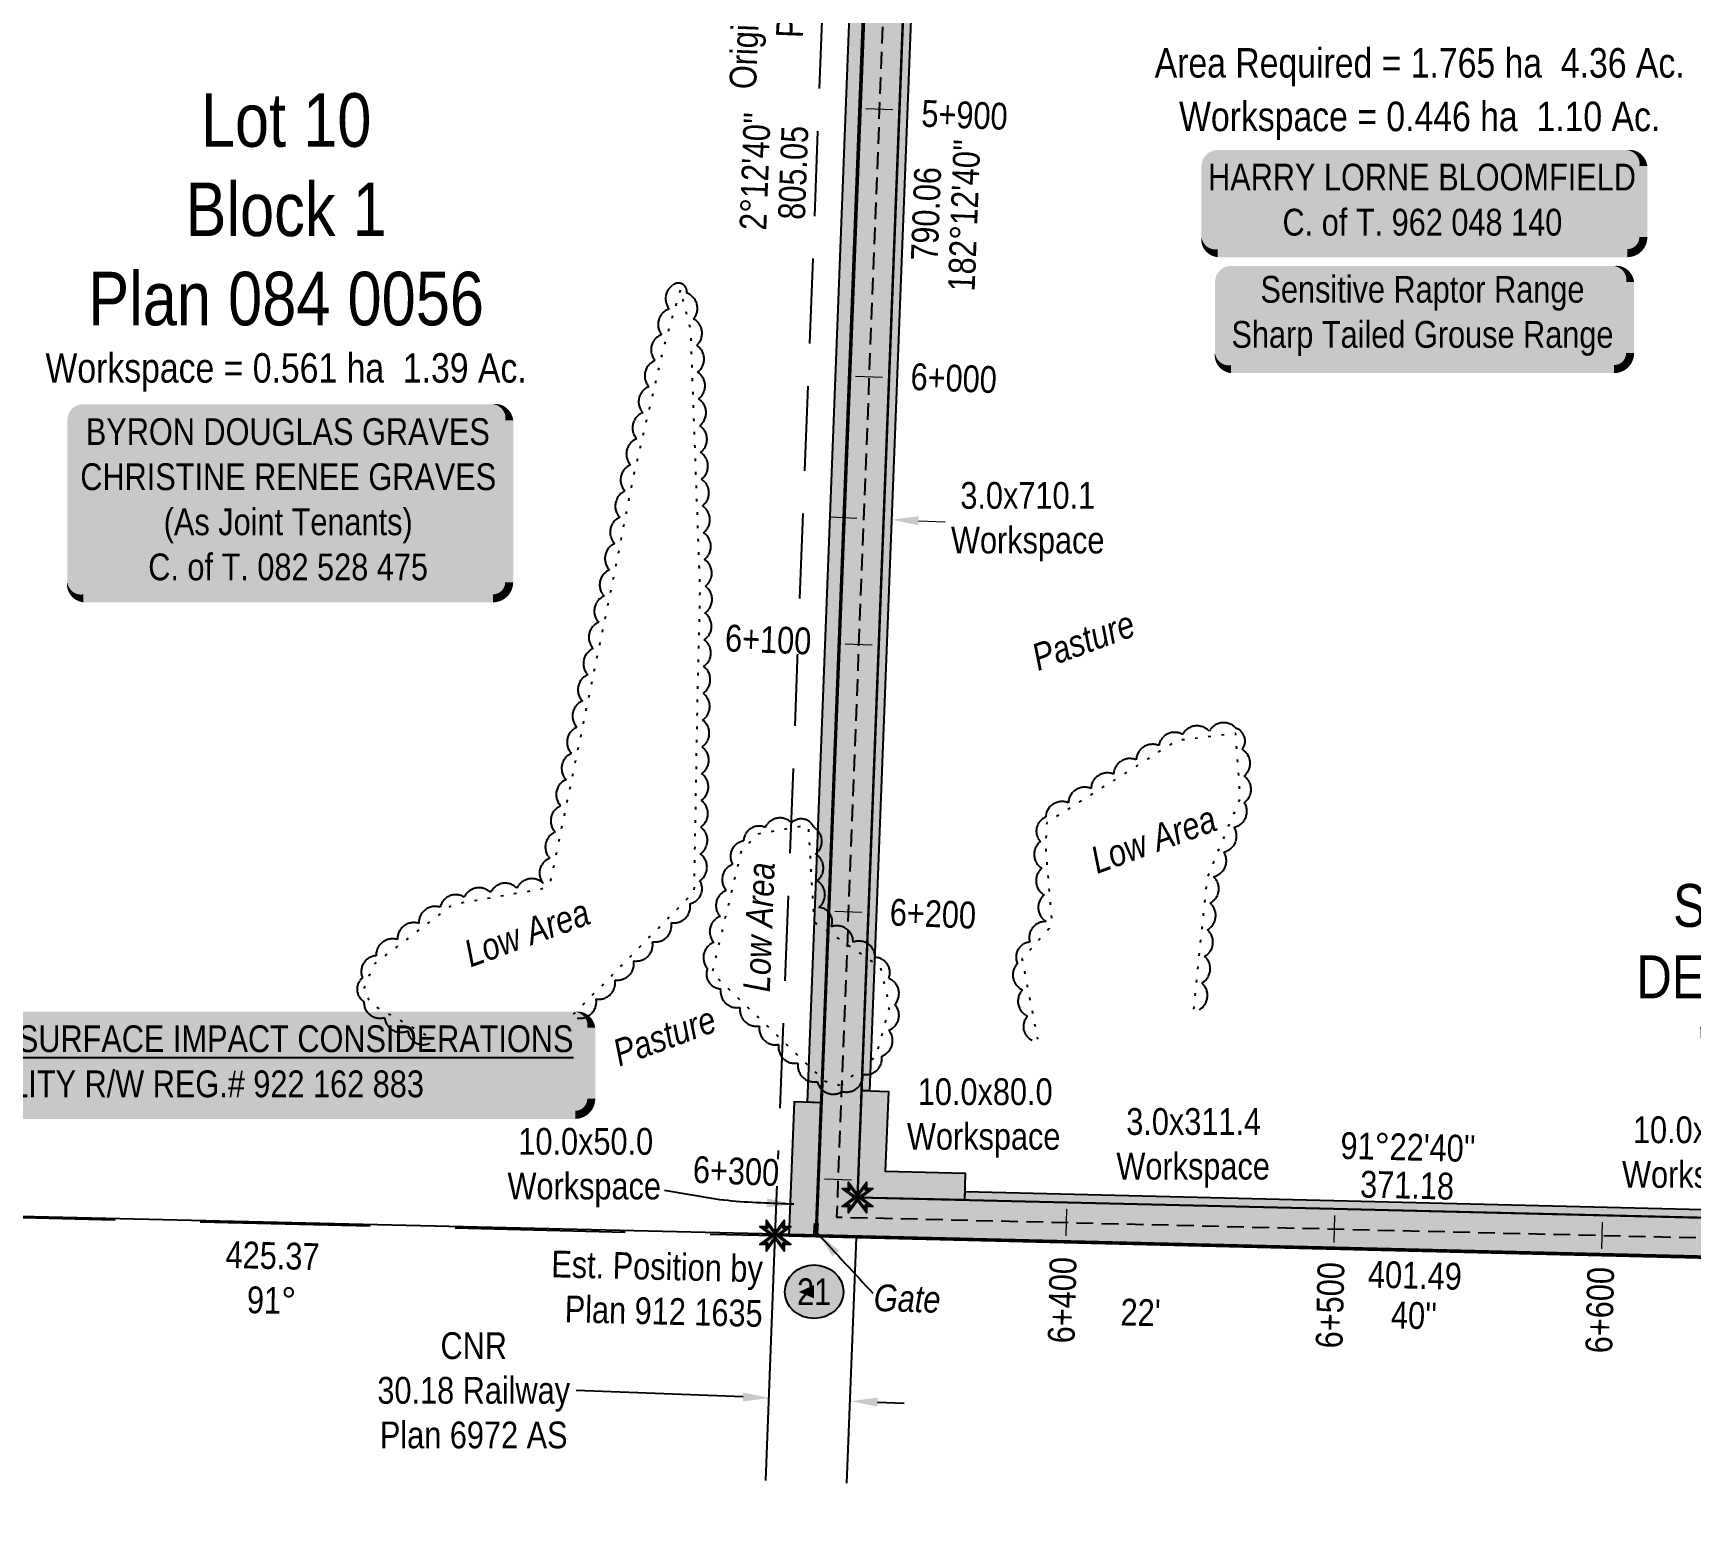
# Model space of a CAD drawing. Extents: x 309252 to 321570, y 5809412 to 5814891.
# Drawn here: x 313319 to 313938, y 5811098 to 5811653 of the extents above; entities that cross this region are included whole.
import ezdxf
from ezdxf.enums import TextEntityAlignment as Align

# ---------------------------------------------------------------- set-up
doc = ezdxf.new("R2010")
doc.units = 0
doc.header["$LTSCALE"] = 5
doc.header["$PDSIZE"] = 0.5
for name, pattern in [('0', [1, 1, 0]), ('DASHED', [19.05, 12.7, -6.35]), ('DASHED2', [9.525, 6.35, -3.175]), ('foc-TIELINE', [1.875, 1.25, -0.625]), ('foc-TOPO', [1, 0.2, -0.8])]:
    doc.linetypes.add(name, pattern=pattern)
doc.layers.get('Defpoints').update_dxf_attribs({"color": 9})
for name, color, linetype in [('AS-FENCE', 48, 'foc-FENCE'), ('AS-OWNER', 7, 'Continuous'), ('AS-WILDLIFE-BLOCK', 131, 'Continuous'), ('C-SYMBOL', 7, 'Continuous'), ('CG-NOTES', 7, 'Continuous'), ('DETAIL-T', 7, 'Continuous'), ('L-AREAREQUIRED', 7, 'Continuous'), ('L-AREAWORK', 5, 'Continuous'), ('L-BD', 7, 'Continuous'), ('L-BD1', 253, 'Continuous'), ('L-MON', 1, 'Continuous'), ('L-SEC', 7, 'Continuous'), ('L-TITLEDB', 4, 'Continuous'), ('L-TITLEDB-T', 4, 'Continuous'), ('P-ELEVATION', 7, 'Continuous'), ('P-IOP16', 10, 'Continuous'), ('P-IOP16-H', 21, 'Continuous'), ('P-LTO', 14, 'Continuous'), ('P-PROPOSED', 10, 'Continuous'), ('P-PROPOSED-H', 21, 'Continuous'), ('P-TEMP-H', 41, 'Continuous'), ('P-TEMP_ACCESS ROAD', 46, 'Continuous'), ('T-BUSH', 110, '0'), ('T-GENERAL', 48, 'foc-TOPO'), ('T-TIE', 201, 'foc-TIELINE')]:
    doc.layers.add(name, color=color, linetype=linetype)
for name, color, linetype, lineweight in [('P-TEMP-T', 46, 'Continuous', 18), ('T-TEXT', 48, 'Continuous', 18), ('T-TIE-T', 201, 'Continuous', 18)]:
    doc.layers.add(name, color=color, linetype=linetype, lineweight=lineweight)
doc.styles.add('100L', font='ARIALN.TTF', dxfattribs={"height": 11})
doc.styles.add('175L', font='ARIALN.TTF', dxfattribs={"height": 20})
doc.styles.add('80', font='ARIALN.TTF', dxfattribs={"height": 10})
doc.styles.add('80CG', font='ARIALN.TTF', dxfattribs={"height": 10})
doc.styles.add('80L', font='ARIALN.TTF', dxfattribs={"height": 10})
doc.styles.add('80LS', font='ARIALNI.TTF', dxfattribs={"height": 10})
doc.styles.add('foc-LtypeFont', font='ARIALN.TTF', dxfattribs={"height": 7.35})
doc.linetypes.add('foc-FENCE', pattern='A,10,-1,["X",foc-LtypeFont,S=0.2,R=0,X=-0.625,Y=-0.75],-1.24', length=12.24)
doc.dimstyles.new('Compass 5 000', dxfattribs={"dimscale": 5, "dimtxt": 9, "dimasz": 2, "dimexe": 0.2, "dimexo": 0.0625, "dimgap": 0.5, "dimtad": 0, "dimtih": 1, "dimtoh": 1, "dimzin": 0, "dimdsep": 46, "dimtxsty": '80CG', "dimcen": 0.1, "dimse1": 1, "dimse2": 1, "dimclrd": 256, "dimclrt": 256, "dimaunit": 1, "dimadec": 4, "dimazin": 0, "dimtfac": 0.06, "dimtofl": 0, "dimtmove": 0, "dimatfit": 1, "dimfxl": 0.2, "dimtolj": 1, "dimtzin": 0, "dimlwd": -1, "dimarcsym": 0})

# ---------------------------------------------------------------- blocks, each defined once
blk = doc.blocks.new('*U386')
h = blk.add_hatch(color=255)
edge = h.paths.add_edge_path()
edge.add_line((-71.5, -20), (71.5, -20))
edge.add_arc((71.5, -14), 6, 270, 360)
edge.add_line((77.5, -14), (77.5, 12.5))
edge.add_arc((71.5, 12.5), 6, 0, 90)
edge.add_line((71.5, 18.5), (-71.5, 18.5))
edge.add_arc((-71.5, 12.5), 6, 90, 180)
edge.add_line((-77.5, 12.5), (-77.5, -14))
edge.add_arc((-71.5, -14), 6, 180, 270)
at = {"color": 131, "flags": 128}
blk.add_lwpolyline([(-71.5, -20, 3, 3, 0), (71.5, -20, 3, 3, 0.414214), (77.5, -14, 3, 3, 0), (77.5, 12.5, 3, 0, 0.414214), (71.5, 18.5, 0, 0, 0), (-71.5, 18.5, 0, 0, 0.414214), (-77.5, 12.5, 0, 0, 0), (-77.5, -14, 0, 3, 0.414214)], format="xyseb", close=True, dxfattribs=at)
at = {"color": 131, "style": '80'}
blk.add_attdef('ENTER_TEXT_001', (-35.99, -5), '', height=10, dxfattribs=at)
blk = doc.blocks.new('*D437')
at = {"layer": 'Defpoints', "color": 0, "transparency": 16777216}
for p in [(313594.93, 5811162.24), (313625.15, 5811161.07), (313624.42, 5811142.1)]:
    blk.add_point(p, dxfattribs=at)
at = {"layer": 'L-TITLEDB-T', "transparency": 16777216}
for p, q in [((313584.2, 5811143.66), (313521.84, 5811146.07)), ((313634.41, 5811141.71), (313644.4, 5811141.32))]:
    blk.add_line(p, q, dxfattribs=at)
for points in [[(313584.27, 5811145.32), (313584.14, 5811141.99), (313594.19, 5811143.27)], [(313634.48, 5811143.37), (313634.35, 5811140.04), (313624.42, 5811142.1)]]:
    blk.add_solid(points, dxfattribs=at)
at = {"layer": 'L-TITLEDB-T', "transparency": 16777216, "insert": (313483.64, 5811146.07), "char_height": 10, "attachment_point": 5, "style": '80CG'}
blk.add_mtext('\\A1;CNR\\P30.18 Railway\\PPlan 6972 AS', dxfattribs=at)
blk = doc.blocks.new('*U442')
h = blk.add_hatch(color=59)
edge = h.paths.add_edge_path()
edge.add_line((-76.5, -37), (76.5, -37))
edge.add_arc((76.5, -31), 6, 270, 360)
edge.add_line((82.5, -31), (82.5, 29.5))
edge.add_arc((76.5, 29.5), 6, 0, 90)
edge.add_line((76.5, 35.5), (-76.5, 35.5))
edge.add_arc((-76.5, 29.5), 6, 90, 180)
edge.add_line((-82.5, 29.5), (-82.5, -31))
edge.add_arc((-76.5, -31), 6, 180, 270)
at = {"color": 1, "flags": 128}
blk.add_lwpolyline([(-76.5, -37, 3, 3, 0), (76.5, -37, 3, 3, 0.414214), (82.5, -31, 3, 3, 0), (82.5, 29.5, 3, 0, 0.414214), (76.5, 35.5, 0, 0, 0), (-76.5, 35.5, 0, 0, 0.414214), (-82.5, 29.5, 0, 0, 0), (-82.5, -31, 0, 3, 0.414214)], format="xyseb", close=True, dxfattribs=at)
blk.add_lwpolyline([(-64.98, -12.24, 0, 7.5, 0), (0, 0, 0, 0, 0)], format="xyseb", dxfattribs=at)
at = {"color": 1, "style": '80'}
blk.add_attdef('ENTER_TEXT_001', (-35.99, -5), '', height=10, dxfattribs=at)
blk = doc.blocks.new('*U443')
h = blk.add_hatch(color=59)
edge = h.paths.add_edge_path()
edge.add_line((-76.5, -20), (76.5, -20))
edge.add_arc((76.5, -14), 6, 270, 360)
edge.add_line((82.5, -14), (82.5, 12.5))
edge.add_arc((76.5, 12.5), 6, 0, 90)
edge.add_line((76.5, 18.5), (-76.5, 18.5))
edge.add_arc((-76.5, 12.5), 6, 90, 180)
edge.add_line((-82.5, 12.5), (-82.5, -14))
edge.add_arc((-76.5, -14), 6, 180, 270)
at = {"color": 1, "flags": 128}
blk.add_lwpolyline([(-76.5, -20, 3, 3, 0), (76.5, -20, 3, 3, 0.414214), (82.5, -14, 3, 3, 0), (82.5, 12.5, 3, 0, 0.414214), (76.5, 18.5, 0, 0, 0), (-76.5, 18.5, 0, 0, 0.414214), (-82.5, 12.5, 0, 0, 0), (-82.5, -14, 0, 3, 0.414214)], format="xyseb", close=True, dxfattribs=at)
blk.add_lwpolyline([(-64.98, -12.24, 0, 7.5, 0), (0, 0, 0, 0, 0)], format="xyseb", dxfattribs=at)
at = {"color": 1, "style": '80'}
blk.add_attdef('ENTER_TEXT_001', (-35.99, -5), '', height=10, dxfattribs=at)
blk = doc.blocks.new('TEMP')
h = blk.add_hatch(color=255)
h.dxf.hatch_style = 1
h.paths.add_polyline_path([(0, 0.25), (-0.67, 1.15), (-0.67, 0.67), (-1.15, 0.67), (-0.25, 0), (-1.15, -0.67), (-0.67, -0.67), (-0.67, -1.15), (0, -0.25), (0.67, -1.15), (0.67, -0.67), (1.15, -0.67), (0.25, 0), (1.15, 0.67), (0.67, 0.67), (0.67, 1.15)])
h.paths.add_polyline_path([(0.57, 0.85), (0.57, 0.57), (0.85, 0.57), (0.08, 0), (0.85, -0.57), (0.57, -0.57), (0.57, -0.85), (0, -0.08), (-0.57, -0.85), (-0.57, -0.57), (-0.85, -0.57), (-0.08, 0), (-0.85, 0.57), (-0.57, 0.57), (-0.57, 0.85), (0, 0.08)], flags=16)
h = blk.add_hatch(color=1)
h.dxf.hatch_style = 1
h.paths.add_polyline_path([(0, 0.08), (-0.57, 0.85), (-0.57, 0.57), (-0.85, 0.57), (-0.08, 0), (-0.85, -0.57), (-0.57, -0.57), (-0.57, -0.85), (0, -0.08), (0.57, -0.85), (0.57, -0.57), (0.85, -0.57), (0.08, 0), (0.85, 0.57), (0.57, 0.57), (0.57, 0.85)])
at = {"color": 1}
for p, q in [((-0.08, 0), (0.08, 0)), ((0, 0.08), (0, -0.08))]:
    blk.add_line(p, q, dxfattribs=at)
at = {"color": 255, "flags": 128}
blk.add_lwpolyline([(-0.25, 0), (-1.15, 0.67), (-0.67, 0.67), (-0.67, 1.15), (0, 0.25), (0.67, 1.15), (0.67, 0.67), (1.15, 0.67), (0.25, 0), (1.15, -0.67), (0.67, -0.67), (0.67, -1.15), (0, -0.25), (-0.67, -1.15), (-0.67, -0.67), (-1.15, -0.67)], close=True, dxfattribs=at)
at = {"color": 1, "flags": 128}
blk.add_lwpolyline([(-0.08, 0), (-0.85, 0.57), (-0.57, 0.57), (-0.57, 0.85), (0, 0.08), (0.57, 0.85), (0.57, 0.57), (0.85, 0.57), (0.08, 0), (0.85, -0.57), (0.57, -0.57), (0.57, -0.85), (0, -0.08), (-0.57, -0.85), (-0.57, -0.57), (-0.85, -0.57)], close=True, dxfattribs=at)
blk = doc.blocks.new('*D504')
at = {"layer": 'Defpoints', "color": 0, "transparency": 16777216}
for p in [(313638.06, 5811507.17), (313641.06, 5811507.06), (313639.67, 5811471.25)]:
    blk.add_point(p, dxfattribs=at)
at = {"layer": 'P-TEMP-T', "transparency": 16777216}
for p, q in [((313626.68, 5811471.75), (313616.69, 5811472.14)), ((313649.67, 5811470.86), (313659.66, 5811470.48))]:
    blk.add_line(p, q, dxfattribs=at)
for points in [[(313626.75, 5811473.42), (313626.62, 5811470.09), (313636.68, 5811471.37)], [(313649.73, 5811472.53), (313649.6, 5811469.2), (313639.67, 5811471.25)]]:
    blk.add_solid(points, dxfattribs=at)
at = {"layer": 'P-TEMP-T', "transparency": 16777216, "insert": (313690.48, 5811470.48), "char_height": 10, "attachment_point": 5, "style": '80CG'}
blk.add_mtext('\\A1;3.0x710.1\\PWorkspace', dxfattribs=at)
blk = doc.blocks.new('*U519')
h = blk.add_hatch(color=255)
edge = h.paths.add_edge_path()
edge.add_line((-164, -20), (164, -20))
edge.add_arc((164, -14), 6, 270, 360)
edge.add_line((170, -14), (170, 12.5))
edge.add_arc((164, 12.5), 6, 0, 90)
edge.add_line((164, 18.5), (-164, 18.5))
edge.add_arc((-164, 12.5), 6, 90, 180)
edge.add_line((-170, 12.5), (-170, -14))
edge.add_arc((-164, -14), 6, 180, 270)
at = {"color": 1, "flags": 128}
blk.add_lwpolyline([(-164, -20, 3, 3, 0), (164, -20, 3, 3, 0.414214), (170, -14, 3, 3, 0), (170, 12.5, 3, 0, 0.414214), (164, 18.5, 0, 0, 0), (-164, 18.5, 0, 0, 0.414214), (-170, 12.5, 0, 0, 0), (-170, -14, 0, 3, 0.414214)], format="xyseb", close=True, dxfattribs=at)
for points in [[(-102.78, 0, 0, 7.5, 0), (0, 0, 0, 0, 0)], [(72.96, -0.63, 0, 7.5, 0), (0, 0, 0, 0, 0)]]:
    blk.add_lwpolyline(points, format="xyseb", dxfattribs=at)
at = {"color": 1, "style": '80'}
blk.add_attdef('ENTER_TEXT_001', (-26.85, -4.92), '', height=10, dxfattribs=at)
blk = doc.blocks.new('*U574')
at = {"layer": 'P-ELEVATION'}
h = blk.add_hatch(color=111, dxfattribs=at)
h.dxf.hatch_style = 1
edge = h.paths.add_edge_path()
edge.add_ellipse((0, 0), major_axis=(-10.94, 0), ratio=0.913794, start_angle=0, end_angle=360)
at = {"layer": 'P-ELEVATION', "color": 7, "flags": 128}
blk.add_lwpolyline([(0, 0, 5, 0, 0), (-5.67, -0.08, 0, 0, 0)], format="xyseb", dxfattribs=at)
at = {"layer": 'P-ELEVATION', "color": 7}
blk.add_ellipse((0, 0), major_axis=(-10.94, 0), ratio=0.913794, dxfattribs=at)
at = {"layer": 'P-ELEVATION', "style": '80'}
blk.add_attdef('BEND', text='', height=10, dxfattribs=at).set_placement((0, 0), align=Align.MIDDLE_CENTER)

msp = doc.modelspace()

# ---------------------------------------------------------------- hatches: boundary and pattern name
at = {"layer": 'P-IOP16-H'}
h = msp.add_hatch(color=256, dxfattribs=at)
h.dxf.hatch_style = 1
h.paths.add_polyline_path([(313657.374, 5812007.542), (313626.901, 5811218.166), (313998.151, 5811209.24), (313997.578, 5811194.251), (313611.327, 5811203.538), (313642.378, 5812007.898)])
at = {"layer": 'P-PROPOSED-H'}
h = msp.add_hatch(color=256, dxfattribs=at)
h.dxf.hatch_style = 1
h.paths.add_polyline_path([(313227.37, 5812043.567), (313257.599, 5812027.015), (313657.761, 5812017.562), (313626.901, 5811218.166), (313997.94, 5811209.245), (314098.091, 5811206.812), (314097.727, 5811191.817), (313997.578, 5811194.251), (313611.327, 5811203.538), (313642.379, 5812007.923), (313254.931, 5812017.076), (313226.949, 5812032.397)])
at = {"layer": 'P-TEMP-H'}
h = msp.add_hatch(color=256, dxfattribs=at)
h.dxf.hatch_style = 1
h.paths.add_polyline_path([(313613.255, 5811253.496), (313608.259, 5811253.689), (313636.608, 5811988.03), (313641.607, 5811987.912)])
h = msp.add_hatch(color=256, dxfattribs=at)
h.dxf.hatch_style = 1
h.paths.add_polyline_path([(313658.83, 5811967.487), (313631.442, 5811258.017), (313628.444, 5811258.133), (313655.832, 5811967.602), (313658.83, 5811967.487)])
h = msp.add_hatch(color=256, dxfattribs=at)
h.dxf.hatch_style = 1
h.paths.add_polyline_path([(313626.901, 5811218.166), (313628.444, 5811258.133), (313638.436, 5811257.747), (313637.284, 5811227.919), (313667.126, 5811227.201), (313666.886, 5811217.205)])
h = msp.add_hatch(color=256, dxfattribs=at)
h.dxf.hatch_style = 1
h.paths.add_polyline_path([(313611.327, 5811203.538), (313613.255, 5811253.496), (313603.264, 5811253.882), (313601.335, 5811203.924)])
h = msp.add_hatch(color=256, dxfattribs=at)
h.dxf.hatch_style = 1
h.paths.add_polyline_path([(313978.154, 5811209.721), (313978.226, 5811212.72), (313666.958, 5811220.204), (313666.886, 5811217.205)])

# ---------------------------------------------------------------- linework, layer by layer
at = {"layer": 'AS-FENCE', "flags": 128}
for points in [[(313611.541, 5811208.56), (313618.116, 5811373.484), (313621.929, 5811471.266), (313625.252, 5811559.685), (313632.197, 5811739.379), (313642.456, 5812007.993), (313642.567, 5812008.072), (313657.253, 5812007.683), (313658.3, 5812023.975)], [(314010.473, 5811588.117), (314004.23, 5811400.394), (313997.693, 5811194.836), (313633.793, 5811203.591), (313495.706, 5811206.759), (313191.295, 5811213.914), (313194.633, 5811305.512)]]:
    msp.add_lwpolyline(points, dxfattribs=at)
at = {"layer": 'AS-FENCE', "const_width": 2, "flags": 128}
msp.add_lwpolyline([(313611.271, 5811204.138), (313611.53, 5811208.545)], dxfattribs=at)
at = {"layer": 'L-SEC', "linetype": 'DASHED', "flags": 128}
msp.add_lwpolyline([(313191.007, 5811213.644), (313596.241, 5811203.901)], dxfattribs=at)
at = {"layer": 'L-SEC', "flags": 128}
msp.add_lwpolyline([(313596.241, 5811203.901), (313997.578, 5811194.251)], dxfattribs=at)
at = {"layer": 'L-TITLEDB', "linetype": 'DASHED2'}
msp.add_line((313596.241, 5811203.901), (313627.293, 5812008.28), dxfattribs=at)
at = {"layer": 'L-TITLEDB', "flags": 128}
for points in [[(313643.049, 5812007.917), (313611.663, 5811203.53)], [(313592.709, 5811112.42), (313596.241, 5811203.901), (313626.413, 5811203.175), (313622.873, 5811111.474)], [(313611.664, 5811203.53), (313997.578, 5811194.251)]]:
    msp.add_lwpolyline(points, dxfattribs=at)
at = {"layer": 'P-TEMP_ACCESS ROAD'}
for points in [[(313628.444, 5811258.133), (313638.436, 5811257.747), (313637.284, 5811227.919), (313667.126, 5811227.201), (313666.886, 5811217.205), (313626.901, 5811218.166)], [(313978.154, 5811209.721), (313978.226, 5811212.72), (313666.958, 5811220.204), (313666.886, 5811217.205)]]:
    msp.add_lwpolyline(points, close=True, dxfattribs=at)
at = {"layer": 'T-BUSH', "flags": 128}
for points in [[(313522.312, 5811285.143, 0.5205671), (313529.327, 5811292.269, 0.5205671), (313536.342, 5811299.394, 0.5205671), (313543.357, 5811306.52, 0.5205671), (313550.372, 5811313.645, 0.5205671), (313557.387, 5811320.771, 0.5205671), (313564.402, 5811327.896, 0.5205671), (313568.045, 5811336.437, 0.5205671), (313568.218, 5811346.435, 0.5205671), (313568.391, 5811356.432, 0.5205671), (313568.563, 5811366.43, 0.5205671), (313568.736, 5811376.428, 0.5205671), (313568.909, 5811386.425, 0.5205671), (313569.082, 5811396.423, 0.5205671), (313569.255, 5811406.42, 0.5205671), (313569.48, 5811416.417, 0.5205671), (313569.718, 5811426.413, 0.5205671), (313569.956, 5811436.409, 0.5205671), (313570.119, 5811446.405, 0.5205671), (313569.76, 5811456.398, 0.5205671), (313569.401, 5811466.39, 0.5205671), (313569.041, 5811476.383, 0.5205671), (313568.682, 5811486.376, 0.5205671), (313568.323, 5811496.368, 0.5205671), (313567.963, 5811506.361, 0.5205671), (313567.604, 5811516.354, 0.5205671), (313567.245, 5811526.346, 0.5205671), (313566.885, 5811536.339, 0.5205671), (313565.706, 5811546.212, 0.5205671), (313563.21, 5811555.895, 0.5205671), (313559.404, 5811559.551, 0.5205671), (313556.593, 5811549.955, 0.5205671), (313553.782, 5811540.36, 0.5205671), (313551.312, 5811530.674, 0.5205671), (313549.025, 5811520.94, 0.5205671), (313546.737, 5811511.206, 0.5205671), (313544.45, 5811501.472, 0.5205671), (313542.162, 5811491.738, 0.5205671), (313540.092, 5811481.957, 0.5205671), (313538.173, 5811472.144, 0.5205671), (313536.254, 5811462.331, 0.5205671), (313534.335, 5811452.518, 0.5205671), (313532.314, 5811442.725, 0.5205671), (313530.284, 5811432.934, 0.5205671), (313528.255, 5811423.143, 0.5205671), (313526.225, 5811413.352, 0.5205671), (313524.195, 5811403.561, 0.5205671), (313522.166, 5811393.77, 0.5205671), (313520.136, 5811383.98, 0.5205671), (313518.106, 5811374.189, 0.5205671), (313516.077, 5811364.398, 0.5205671), (313514.047, 5811354.607, 0.5205671), (313512.018, 5811344.816, 0.5205671), (313509.622, 5811335.403, 0.5205671), (313499.769, 5811333.698, 0.5205671), (313489.916, 5811331.994, 0.5205671), (313480.064, 5811330.289, 0.5205671), (313471.1, 5811326.54, 0.5205671), (313463.133, 5811320.497, 0.5205671), (313455.167, 5811314.454, 0.5205671), (313447.2, 5811308.411, 0.5205671), (313442.123, 5811300.16, 0.5205671), (313442.631, 5811291.333, 0.5205671), (313450.352, 5811285.345, 0.5205671), (313459.047, 5811280.408, 0.5205671), (313467.254, 5811275.75, 0.5205671)], [(313754.475, 5811288.279, 0.5205671), (313755.494, 5811298.226, 0.5205671), (313756.513, 5811308.173, 0.5205671), (313757.532, 5811318.12, 0.5205671), (313758.552, 5811328.067, 0.5205671), (313759.858, 5811337.941, 0.5205671), (313763.692, 5811347.176, 0.5205671), (313767.526, 5811356.411, 0.5205671), (313771.361, 5811365.645, 0.5205671), (313771.255, 5811375.524, 0.5205671), (313770.558, 5811385.498, 0.5205671), (313768.159, 5811393.414, 0.5205671), (313758.23, 5811392.226, 0.5205671), (313748.302, 5811391.038, 0.5205671), (313739.42, 5811386.908, 0.5205671), (313730.97, 5811381.562, 0.5205671), (313722.52, 5811376.215, 0.5205671), (313714.071, 5811370.869, 0.5205671), (313705.621, 5811365.523, 0.5205671), (313697.171, 5811360.176, 0.5205671), (313695.204, 5811351.044, 0.5205671), (313695.769, 5811341.075, 0.5205671), (313696.59, 5811331.11, 0.5205671), (313697.412, 5811321.144, 0.5205671), (313691.242, 5811313.52, 0.5205671), (313686.633, 5811305.494, 0.5205671), (313688.531, 5811295.676, 0.5205671), (313690.429, 5811285.859, 0.5205671), (313692.173, 5811276.834, 0.5205671)]]:
    msp.add_lwpolyline(points, format="xyb", dxfattribs=at)
msp.add_lwpolyline([(313621.244, 5811257.731, 0.5205671), (313628.925, 5811264.134, 0.5205671), (313635.984, 5811270.936, 0.5205671), (313638.621, 5811280.581, 0.5205671), (313640.88, 5811290.233, 0.5205671), (313638.58, 5811299.964, 0.5205671), (313633.503, 5811307.806, 0.5205671), (313625.299, 5811313.523, 0.5205671), (313617.095, 5811319.24, 0.5205671), (313612.484, 5811326.42, 0.5205671), (313611.885, 5811336.401, 0.5205671), (313611.286, 5811346.383, 0.5205671), (313610.686, 5811356.364, 0.5205671), (313602.314, 5811358.084, 0.5205671), (313592.466, 5811356.355, 0.5205671), (313584.358, 5811351.288, 0.5205671), (313580.261, 5811342.549, 0.5205671), (313577.925, 5811332.827, 0.5205671), (313575.59, 5811323.104, 0.5205671), (313573.254, 5811313.382, 0.5205671), (313570.918, 5811303.66, 0.5205671), (313575.861, 5811296.068, 0.5205671), (313583.07, 5811289.139, 0.5205671), (313590.28, 5811282.211, 0.5205671), (313597.49, 5811275.283, 0.5205671), (313604.7, 5811268.354, 0.5205671), (313611.909, 5811261.426, 0.5205671)], format="xyb", close=True, dxfattribs=at)
at = {"layer": 'T-GENERAL', "flags": 128}
for points in [[(313520.887, 5811286.546), (313565.974, 5811332.343), (313567.29, 5811408.459, -0.0016256), (313567.291, 5811408.492), (313568.163, 5811445.149), (313564.673, 5811542.208), (313560.804, 5811557.217), (313554.739, 5811536.514), (313543.179, 5811487.32), (313536.159, 5811451.422, -0.0028226), (313536.147, 5811451.366), (313512.455, 5811337.076, -0.3079796), (313508.412, 5811333.165), (313475.673, 5811327.499), (313446.326, 5811305.238), (313442.339, 5811295.344), (313445.78, 5811290.239), (313468.241, 5811277.489)], [(313752.485, 5811288.483), (313757.432, 5811336.766, -0.0729928), (313757.789, 5811338.173), (313769.832, 5811367.179), (313768.141, 5811391.398), (313746.086, 5811388.759), (313697.56, 5811358.056), (313697.11, 5811349.147), (313699.353, 5811321.945, -0.2054545), (313698.101, 5811318.206), (313688.33, 5811307.25), (313694.137, 5811277.214)]]:
    msp.add_lwpolyline(points, format="xyb", dxfattribs=at)
msp.add_lwpolyline([(313620.768, 5811259.937), (313633.896, 5811270.882), (313638.993, 5811289.525), (313635.592, 5811303.913), (313615.563, 5811317.87), (313613.809, 5811318.579, -0.289406), (313610.691, 5811322.914), (313608.703, 5811356.038), (313607.861, 5811357.028), (313589.723, 5811353.843), (313583.538, 5811347.63), (313572.576, 5811301.998), (313614.559, 5811261.654)], format="xyb", close=True, dxfattribs=at)
at = {"layer": 'T-TIE-T'}
for p, q in [((313630.09, 5811624.782), (313640.082, 5811624.397)), ((313626.233, 5811524.866), (313636.225, 5811524.48)), ((313622.376, 5811424.95), (313632.367, 5811424.564)), ((313618.519, 5811325.033), (313628.51, 5811324.647)), ((313614.661, 5811225.117), (313624.654, 5811224.731)), ((313704.878, 5811203.789), (313705.118, 5811213.786)), ((313804.84, 5811201.386), (313805.08, 5811211.383)), ((313904.801, 5811198.982), (313905.042, 5811208.979))]:
    msp.add_line(p, q, dxfattribs=at)

# ---------------------------------------------------------------- block references
at = {"layer": 'AS-OWNER'}
ref = msp.add_blockref('*U443', (313837.82, 5811590.766), dxfattribs=dict(at, xscale=0.99990854, yscale=0.99990854, zscale=0.99990854))
ref.add_attrib('ENTER_TEXT_001', 'HARRY LORNE BLOOMFIELD', (313757.821, 5811594.185), dxfattribs={"layer": '0', "color": 1, "height": 9.99909, "style": '80'})
ref.add_attrib('ENTER_TEXT_002', 'C. of T. 962 048 140', (313785.604, 5811577.342), dxfattribs={"layer": '0', "color": 1, "height": 9.99909, "style": '80'})
ref = msp.add_blockref('*U442', (313414.377, 5811478.885), dxfattribs=dict(at, xscale=0.99990854, yscale=0.99990854, zscale=0.99990854))
ref.add_attrib('ENTER_TEXT_001', 'BYRON DOUGLAS GRAVES', (313338.828, 5811499.142), dxfattribs={"layer": '0', "color": 1, "height": 9.99909, "style": '80'})
ref.add_attrib('ENTER_TEXT_002', 'CHRISTINE RENEE GRAVES', (313336.765, 5811482.3), dxfattribs={"layer": '0', "color": 1, "height": 9.99909, "style": '80'})
ref.add_attrib('ENTER_TEXT_003', '(As Joint Tenants)', (313367.901, 5811465.464), dxfattribs={"layer": '0', "color": 1, "height": 9.99909, "style": '80'})
ref.add_attrib('ENTER_TEXT_004', 'C. of T. 082 528 475', (313362.118, 5811448.622), dxfattribs={"layer": '0', "color": 1, "height": 9.99909, "style": '80'})
at = {"layer": 'AS-WILDLIFE-BLOCK'}
ref = msp.add_blockref('*U386', (313837.876, 5811547.479), dxfattribs=at)
ref.add_attrib('ENTER_TEXT_001', 'Sensitive Raptor Range', (313777.371, 5811552.282), dxfattribs={"layer": '0', "color": 131, "height": 10, "style": '80'})
ref.add_attrib('ENTER_TEXT_002', 'Sharp Tailed Grouse Range', (313766.542, 5811535.438), dxfattribs={"layer": '0', "color": 131, "height": 10, "style": '80'})
at = {"layer": 'CG-NOTES'}
ref = msp.add_blockref('*U519', (313357.53, 5811269.005), dxfattribs=dict(at, xscale=0.99990854, yscale=0.99990854, zscale=0.99990854))
ref.add_attrib('ENTER_TEXT_001', '%%UUNACCOUNTED FOR SURFACE IMPACT CONSIDERATIONS', (313193.861, 5811272.424), dxfattribs={"layer": '0', "color": 1, "height": 9.99909, "style": '80'})
ref.add_attrib('ENTER_TEXT_002', 'ATCO - UTILITY R/W REG.# 922 162 883', (313250.53, 5811255.581), dxfattribs={"layer": '0', "color": 1, "height": 9.99909, "style": '80'})
at = {"layer": 'CG-NOTES', "xscale": 0.99990854, "yscale": 0.99990854, "zscale": 0.99990854}
msp.add_blockref('*U574', (313610.704, 5811182.944), dxfattribs=at).add_auto_attribs({'BEND': '21'})
at = {"layer": 'L-MON', "xscale": 4.999542700000003, "yscale": 4.999542700000003, "zscale": 4.999542700000003}
for p in [(313626.901, 5811218.166), (313596.241, 5811203.901)]:
    msp.add_blockref('TEMP', p, dxfattribs=at)

# ---------------------------------------------------------------- texts
at = {"layer": 'C-SYMBOL', "color": 3, "insert": (313413.597, 5811630.494), "char_height": 19.99817, "width": 146.84414, "attachment_point": 2, "style": '175L'}
msp.add_mtext('Lot 10\\PBlock 1\\PPlan 084 0056', dxfattribs=at)
at = {"layer": 'DETAIL-T', "color": 3, "insert": (313949.792, 5811300.542), "char_height": 15.9985, "width": 63.63031, "attachment_point": 5, "style": '80CG'}
msp.add_mtext("SEE\\PDETAIL\\P'F'", dxfattribs=at)
at = {"layer": 'L-AREAREQUIRED', "color": 5, "style": '100L'}
msp.add_text('Area Required = 1.765 ha  4.36 Ac.', height=10.99899, dxfattribs=at).set_placement((313836.818, 5811633.042), align=Align.BOTTOM_CENTER)
at = {"layer": 'L-AREAWORK', "color": 5, "style": '100L'}
for s, p in [('Workspace = 0.446 ha  1.10 Ac.', (313836.818, 5811613.044)), ('Workspace = 0.561 ha  1.39 Ac.', (313413.597, 5811519.124))]:
    msp.add_text(s, height=10.99899, dxfattribs=at).set_placement(p, align=Align.BOTTOM_CENTER)
at = {"layer": 'L-BD', "style": '80L'}
for s, rotation, p in [("2°12'40''", 87.8294, (313588.676, 5811601.349)), ('805.05', 87.8294, (313602.915, 5811600.809)), ('401.49', 358.6227, (313835.039, 5811189.09)), ("22'", 358.6227, (313732.61, 5811175.28)), ("40''", 358.6227, (313834.679, 5811174.096))]:
    msp.add_text(s, height=9.9991, rotation=rotation, dxfattribs=at).set_placement(p, align=Align.MIDDLE)
at = {"layer": 'L-BD', "insert": (313408.66, 5811201.431), "char_height": 9.9991, "width": 50.62871, "attachment_point": 2, "rotation": 358.6227, "style": '80L'}
msp.add_mtext('425.37 91°', dxfattribs=at)
at = {"layer": 'L-BD1', "style": '80L'}
for s, height, rotation, p in [("182°12'40''", 9.99909, 87.789215, (313666.736, 5811584.903)), ('790.06', 9.9991, 87.789215, (313652.498, 5811585.453)), ("91°22'40''", 9.9991, 358.6227, (313832.454, 5811236.979)), ('371.18', 9.9991, 358.6227, (313832.112, 5811222.734))]:
    msp.add_text(s, height=height, rotation=rotation, dxfattribs=at).set_placement(p, align=Align.MIDDLE)
at = {"layer": 'L-MON', "insert": (313511.732, 5811198.376), "char_height": 9.9989, "attachment_point": 1, "rotation": 358.622675, "style": '80L'}
msp.add_mtext_dynamic_manual_height_columns('\\pi1.0143;Est. Position by\\P\\pi6.4367;Plan 912 1635', width=78.96623, gutter_width=50.005, heights=[0], dxfattribs=at)
at = {"layer": 'P-TEMP-T', "char_height": 9.99909, "attachment_point": 1, "style": '80L'}
for s, insert in [('\\pi4.1859;10.0x80.0\\P\\pi0.13104;Workspace', (313645.26, 5811262.651)), ('\\pi3.8005;3.0x311.4\\P\\pi0.13104;Workspace', (313723.463, 5811251.519)), ('\\pi4.1859;10.0x50.0\\P\\pi0.13104;Workspace', (313496.124, 5811244.095)), ('\\pi4.1859;10.0x20.0\\P\\pi0.13104;Workspace', (313912.249, 5811248.427))]:
    msp.add_mtext_dynamic_manual_height_columns(s, width=56.90082, gutter_width=50, heights=[0], dxfattribs=dict(at, insert=insert))
at = {"layer": 'T-TEXT', "style": '80LS'}
for s, rotation, p in [('Pasture', 20, (313711.204, 5811426.145)), ('Low Area', 20, (313737.405, 5811351.898)), ('Low Area', 87.789257, (313590.113, 5811319.089)), ('Low Area', 20, (313503.494, 5811316.988)), ('Pasture', 20, (313554.853, 5811278.428)), ('Gate', 358.380316, (313645.475, 5811180.423))]:
    msp.add_text(s, height=9.9991, rotation=rotation, dxfattribs=at).set_placement(p, align=Align.MIDDLE_CENTER)

# ---------------------------------------------------------------- dimensions: what is measured, and where the dimension line sits
at = {"layer": 'L-TITLEDB-T'}
dim = msp.add_linear_dim(base=(313624.418, 5811142.096), p1=(313594.929, 5811162.245), p2=(313625.154, 5811161.072), angle=357.778898, text='CNR\\P30.18 Railway\\PPlan 6972 AS', dimstyle='Compass 5 000', dxfattribs=at)
dim.commit()
dim.dimension.update_dxf_attribs({"geometry": '*D437', "text_midpoint": (313483.642, 5811146.075), "dimtype": 161})
at = {"layer": 'P-TEMP-T'}
dim = msp.add_linear_dim(base=(313639.673, 5811471.25), p1=(313638.058, 5811507.174), p2=(313641.056, 5811507.059), angle=357.789253, text='3.0x710.1\\PWorkspace', dimstyle='Compass 5 000', dxfattribs=at)
dim.commit()
dim.dimension.update_dxf_attribs({"geometry": '*D504', "text_midpoint": (313690.48, 5811470.478), "dimtype": 161})

# ---------------------------------------------------------------- leaders
at = {"layer": 'T-TEXT', "path_type": 1}
msp.add_leader([(313612.093, 5811204.637), (313632.651, 5811182.404)], dimstyle='Compass 5 000', override={"dimgap": 0.5, "dimtad": 0}, dxfattribs=at)

# ---------------------------------------------------------------- next in the draw order: texts
at = {"layer": 'L-TITLEDB-T', "insert": (313579.031, 5811631.906), "char_height": 9.99909, "attachment_point": 1, "rotation": 87.789257, "style": '80L', "bg_fill": 3, "box_fill_scale": 1.15, "bg_fill_color": 256, "bg_fill_true_color": 256, "bg_fill_transparency": 0}
msp.add_mtext_dynamic_manual_height_columns('\\pi0.34485;Original W. Boundary\\P\\pi20.149;Plan 6972 AS', width=108.87899, gutter_width=50, heights=[0], dxfattribs=at)
at = {"layer": 'T-TIE-T', "char_height": 9.9991, "attachment_point": 2, "style": '80L', "bg_fill": 3, "box_fill_scale": 1, "bg_fill_color": 256, "bg_fill_transparency": 0}
for s, insert, width, rotation in [('5+900', (313667.084, 5811627.407), 35.40552, 357.789257), ('6+000', (313663.049, 5811529.108), 35.40552, 357.789257), ('6+100', (313593.79, 5811431.49), 35.40552, 357.789257), ('6+200', (313655.289, 5811329.118), 35.40552, 357.789257), ('6+300', (313581.786, 5811233.016), 35.40552, 357.789257), ('6+400', (313698.325, 5811179.93), 11.04976, 88.622675), ('6+500', (313798.351, 5811178.037), 11.04976, 88.622675), ('6+600', (313899.05, 5811176.222), 11.04976, 88.622675)]:
    msp.add_mtext(s, dxfattribs=dict(at, insert=insert, width=width, rotation=rotation))

# ---------------------------------------------------------------- next in the draw order: linework, layer by layer
at = {"layer": 'P-IOP16', "flags": 128}
msp.add_lwpolyline([(313657.374, 5812007.542), (313626.901, 5811218.166), (313998.151, 5811209.24), (313997.578, 5811194.251), (313611.327, 5811203.538), (313642.379, 5812007.923)], close=True, dxfattribs=at)
at = {"layer": 'P-LTO'}
msp.add_lwpolyline([(313257.599, 5812027.015), (313657.761, 5812017.562), (313626.901, 5811218.166), (313997.94, 5811209.245), (314098.091, 5811206.812), (314097.727, 5811191.817), (313997.578, 5811194.251), (313611.327, 5811203.538), (313642.379, 5812007.923), (313254.931, 5812017.076), (313226.949, 5812032.397), (313227.37, 5812043.567)], close=True, dxfattribs=at)
at = {"layer": 'P-PROPOSED'}
msp.add_lwpolyline([(313227.37, 5812043.567), (313257.599, 5812027.015), (313657.761, 5812017.562), (313626.901, 5811218.166), (313997.94, 5811209.245), (314098.091, 5811206.812), (314097.727, 5811191.817), (313997.578, 5811194.251), (313611.327, 5811203.538), (313642.379, 5812007.923), (313254.931, 5812017.076), (313226.949, 5812032.397)], close=True, dxfattribs=at)
msp.add_lwpolyline([(313611.327, 5811203.538), (313997.578, 5811194.251), (313997.578, 5811194.251), (314097.727, 5811191.817), (314098.091, 5811206.812), (313998.151, 5811209.24), (313997.94, 5811209.245), (313626.901, 5811218.166)], dxfattribs=at)
at = {"layer": 'P-TEMP_ACCESS ROAD'}
for points in [[(313613.255, 5811253.496), (313608.259, 5811253.689), (313636.608, 5811988.03), (313641.607, 5811987.912)], [(313658.83, 5811967.487), (313631.442, 5811258.017), (313628.444, 5811258.133), (313655.832, 5811967.602), (313658.83, 5811967.487)]]:
    msp.add_lwpolyline(points, close=True, dxfattribs=at)
at = {"layer": 'P-TEMP_ACCESS ROAD', "flags": 128}
msp.add_lwpolyline([(313611.327, 5811203.538), (313613.255, 5811253.496), (313603.264, 5811253.882), (313601.335, 5811203.924)], close=True, dxfattribs=at)
at = {"layer": 'T-TIE', "flags": 128}
msp.add_lwpolyline([(310446.272, 5814098.021), (310513.604, 5814171.235), (310746.237, 5814103.841), (310647.884, 5813782.946), (310647.924, 5813769.066), (310648.7, 5813504.414), (310602.488, 5813431.512), (310566.587, 5813370.724), (310524.077, 5813208.581), (310516.028, 5813009.046), (310688.747, 5813002.014), (310756.95, 5812999.237), (310788.781, 5812918.166), (310785.199, 5812820.292), (310766.173, 5812308.237), (310849.248, 5812270.725), (310843.541, 5812133.962), (311136.84, 5812121.725), (311557.549, 5812104.172), (311728.657, 5812095.643), (311776.954, 5812078.376), (311796.059, 5812071.602), (311824.192, 5812061.435), (311962.875, 5812054.827), (312016.257, 5812067.299), (312411.661, 5812048.459), (312502.499, 5812059.147), (312743.537, 5812047.67), (312903.004, 5812060.083), (312918.776, 5812059.323), (313091.66, 5812051.084), (313117.396, 5812098.085), (313256.265, 5812022.045), (313650.07, 5812012.742), (313619.114, 5811210.852), (313997.758, 5811201.748), (314097.909, 5811199.315)], dxfattribs=at)

# ---------------------------------------------------------------- next in the draw order: leaders
at = {"layer": 'P-TEMP-T', "path_type": 1}
msp.add_leader([(313603.115, 5811215.606), (313578.469, 5811216.957), (313554.881, 5811220.778)], dimstyle='Compass 5 000', dxfattribs=at)

doc.saveas('drawing.dxf')
